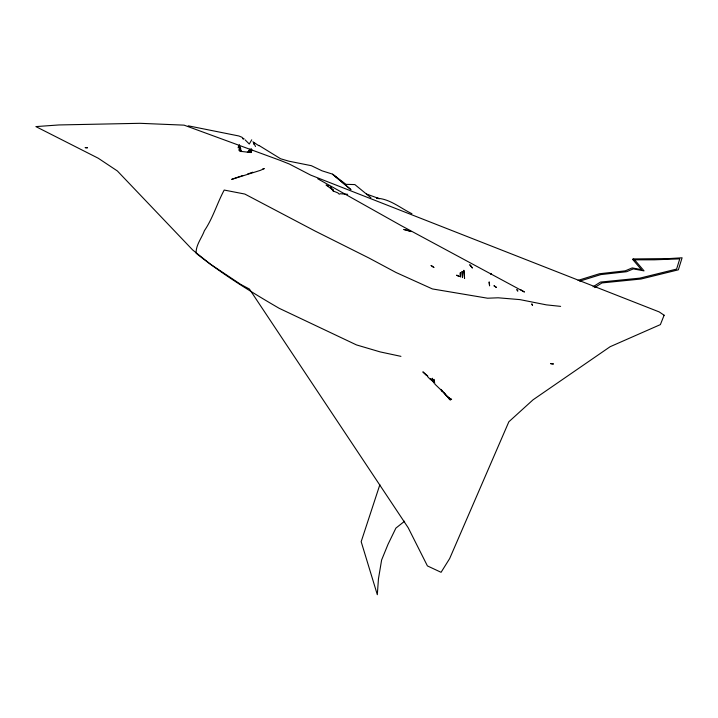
<?xml version="1.0" encoding="UTF-8"?>
<svg xmlns="http://www.w3.org/2000/svg" width="718" height="718" viewBox="0 0 718 718"><rect width="100%" height="100%" fill="white"/><g stroke="black" fill="none" stroke-linecap="round" stroke-linejoin="round"><path stroke-width="1.08" d="M239.92 146.957L239.911 149.048L241.239 151.426L251.129 152.548L251.991 149.874M432.317 379.849L432.326 378.242L432.514 381.68L432.317 379.849L431.321 380.45L430.755 378.521L430.118 379.23L427.731 376.779L427.614 375.855L422.848 371.852L426.537 375.559L427.614 375.855M239.965 147.073L239.911 149.048L239.372 144.65M239.462 149.811L239.444 150.995L241.284 151.597M238.914 150.206L239.516 147.477M250.627 149.389L250.205 151.247L251.237 148.536M238.116 147.809L238.6 146.122M253.867 144.345L254.307 142.855M379.858 484.722L361.172 541.677L377.318 594.692L378.44 578.941L381.626 559.968L388.043 544.262L395.896 528.107L404.62 521.205M251.471 151.911L247.351 152.144M249.792 149.272L248.32 151.929L249.927 149.308M251.722 139.822L249.281 144.022L245.134 139.866M593.05 286.796L600.454 282.084L639.801 278.144L676.589 269.088L679.766 258.875L654.34 259.808L633.922 259.826L632.971 258.947L669.095 258.579L682.1 257.789L678.357 269.824L641.102 279.006L601.953 282.928L594.63 287.586M254.127 143.501L253.966 143.259M240.261 176.35L231.672 179.383L260.437 170.346L264.305 168.586L262.851 168.883M241.095 176.072L242.765 175.524M247.791 173.864L249.46 173.307M250.295 173.029L252.808 172.203M578.062 280.37L599.458 273.746L625.19 270.857L632.217 267.913L641.398 269.618L632.603 259.333L634.281 259.44L644.064 270.883L633.339 268.891L626.617 271.709L600.822 274.599L579.695 281.133M347.62 194.3L340.269 193.752L339.237 194.192L337.855 192.864L332.91 190.898L331.949 189.229M244.102 138.825L242.837 138.771L243.626 138.807L241.912 137.237L238.834 135.971L188.233 125.821M560.623 306.371L546.362 304.863L519.985 299.621L498.193 297.799L487.576 298.212L432.389 288.932L396.031 272.499L369.016 258.049L315.076 231.034L244.829 194.057L224.196 190.055C217.051 203.391 212.959 218.093 204.406 230.693C201.695 238.161 195.763 245.035 196.122 253.239C222.015 273.998 250.447 291.616 279.14 308.282L356.487 344.918L380.181 351.91L400.931 356.352M376.779 198.231C389.991 198.805 400.464 208.22 411.926 213.695M376.474 198.258L379.4 198.698L366.494 194.022M406.146 229.886L403.74 229.491L411.226 231.591L407.178 230.173M258.794 145.341L280.63 158.777L288.914 161.191L311.343 165.687L322.032 170.821L332.416 174.088L346.013 184.346L354.854 184.58L370.892 197.701M328.808 186.088L326.062 185.056L333.107 190.162M317.769 178.8L401.452 225.775L524.427 292.02L520.658 289.731M254.63 142.918L258.767 145.7M433.457 381.105L433.708 382.9L433.896 379.301L434.587 382.362M443.383 392.01L442.082 391.472L441.139 389.533M238.753 147.055L240.799 148.5M351.084 189.723L332.622 174.241L350.402 189.22M441.256 389.694L442.198 390.834L440.834 389.344M444.334 393.204L434.911 384.13L434.444 382.218M332.452 189.274L333.547 191.015L332.551 189.067M252.978 141.634L255.518 146.49M240.763 149.443L241.239 151.426M664.123 315.229L660.38 324.608L610.147 346.704L533.043 399.809L508.856 421.771L449.647 558.586L441.076 572.309L427.416 565.91L408.237 527.82L249.397 289.022L240.817 284.472L210.401 264.17L192.675 249.972L117.348 170.947L98.24 158.229L35.9 126.601L58.93 124.95L139.965 123.308L184.095 125.147L280.217 160.401L289.354 164.027L310.67 175.102L659.205 311.917L664.123 315.229M553.3 363.954L550.706 363.649L553.3 363.954M87.381 147.773L85.28 147.657L87.381 147.773M448.292 397.664L447.224 396.471L451.577 399.54L449.262 398.822L448.292 397.664L451.577 399.54L449.36 398.849L448.292 397.664M449.36 398.849L446.165 395.286L450.392 400.043L449.262 398.822M459.044 276.403L456.792 275.236L459.044 276.403M445.286 394.281L444.029 392.908L445.286 394.281M446.309 395.43L445.097 394.101L446.865 396.372L446.309 395.43M433.843 267.446L431.159 265.516L433.843 267.446M496.452 287.433L494.083 285.836L496.452 287.433M516.906 289.722L517.777 290.969L516.906 289.722M471.161 266.306L469.716 264.709L472.408 268.038L471.161 266.306M490.888 273.423L491.229 274.455L490.888 273.423M532.541 305.428L531.894 304.037L532.541 305.428M330.962 188.349L330.863 186.967L330.962 188.349M489.568 285.71L489.155 282.084L489.568 285.71M464.564 278.324L463.846 270.363L464.564 278.324M462.464 277.57L462.078 271.584L462.464 277.57M460.364 276.816L460.319 272.795L460.364 276.816"/></g></svg>
